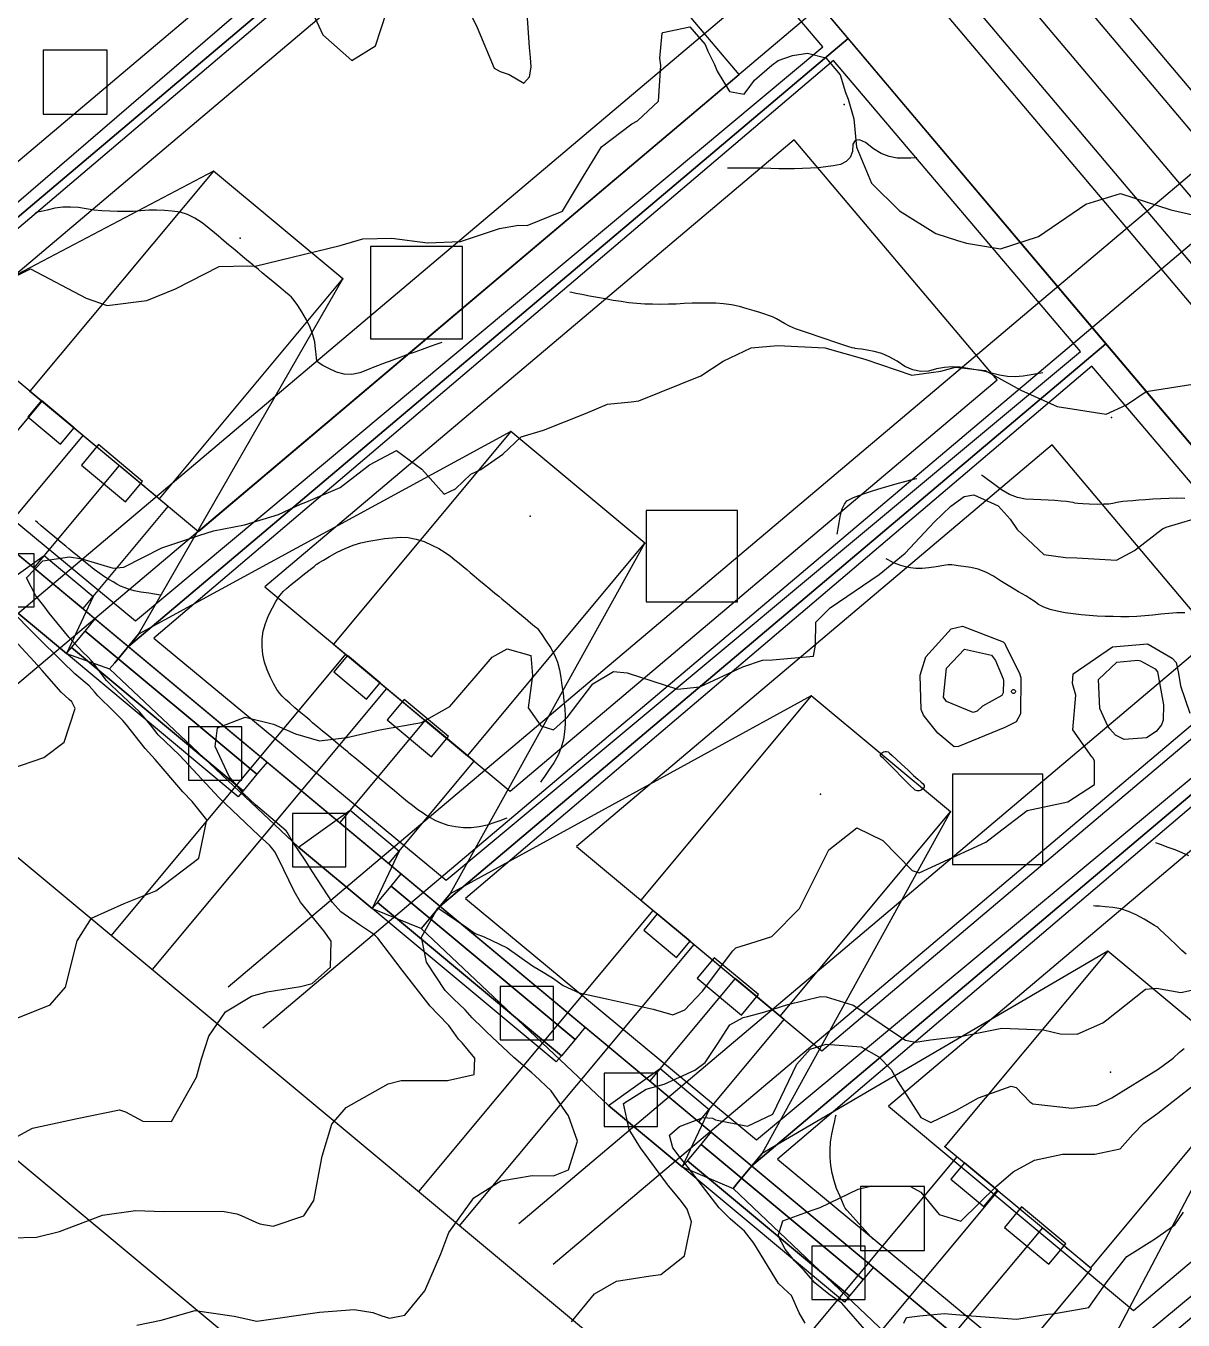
# Model space of a CAD drawing. Header units: feet. Extents: x 1318179 to 1318975, y 422521 to 423299.
# Drawn here: x 1318449.5 to 1318666.7, y 422806.3 to 423049.2 of the extents above; entities that cross this region are included whole.
import ezdxf

# ---------------------------------------------------------------- set-up
doc = ezdxf.new("R2010")
doc.units = ezdxf.units.FT
for name, color, linetype in [('A-BLDG-OTLN', 3, 'CONTINUOUS'), ('C-DRNG-AREA', 150, 'CONTINUOUS'), ('C-LOD', 30, 'CONTINUOUS'), ('C-MISC', 7, 'CONTINUOUS'), ('C-PROP', 6, 'CONTINUOUS'), ('C-PVMT', 8, 'CONTINUOUS'), ('C-SWM', 92, 'CONTINUOUS'), ('C-TOPO-MAJR', 32, 'CONTINUOUS'), ('C-TOPO-SPOT', 7, 'CONTINUOUS'), ('C-UTIL', 4, 'CONTINUOUS'), ('L-PLNT-TREE', 90, 'CONTINUOUS'), ('V-PROP-LINE', 7, 'CONTINUOUS')]:
    doc.layers.add(name, color=color, linetype=linetype)

msp = doc.modelspace()

# ---------------------------------------------------------------- linework, layer by layer
at = {"layer": 'A-BLDG-OTLN'}
for points in [[(1318450.29, 422980.7), (1318474.58, 422960.45), (1318509, 423001.75), (1318484.71, 423022), (1318450.29, 422980.7)], [(1318507.28, 422933.2), (1318532.42, 422912.25), (1318565.68, 422952.15), (1318540.53, 422973.11), (1318507.28, 422933.2)], [(1318564.96, 422885.13), (1318591.1, 422863.34), (1318623.08, 422901.71), (1318596.94, 422923.5), (1318564.96, 422885.13)], [(1318622.02, 422838.88), (1318649.38, 422816.08), (1318679.94, 422852.75), (1318652.59, 422875.55), (1318622.02, 422838.88)]]:
    msp.add_lwpolyline(points, close=True, dxfattribs=at)
at = {"layer": 'C-DRNG-AREA'}
for points in [[(1318371.77, 423013.6), (1318410.26, 422981.52), (1318555.45, 423104.17), (1318531.22, 423132.85), (1318528.35, 423132.72), (1318524, 423132.91), (1318519.68, 423133.48), (1318515.42, 423134.43), (1318511.26, 423135.74), (1318507.23, 423137.4), (1318503.36, 423139.42), (1318499.69, 423141.76), (1318496.23, 423144.42), (1318493.01, 423147.36), (1318490.18, 423150.46), (1318375.81, 423053.84), (1318371.77, 423013.6)], [(1318410.26, 422981.52), (1318468.76, 422932.76), (1318603.85, 423046.88), (1318555.45, 423104.17), (1318410.26, 422981.52)], [(1318468.76, 422932.76), (1318527.27, 422884), (1318652.25, 422989.59), (1318603.85, 423046.88), (1318468.76, 422932.76)], [(1318527.26, 422884), (1318585.77, 422835.24), (1318700.65, 422932.3), (1318652.25, 422989.59), (1318527.26, 422884)], [(1318585.77, 422835.25), (1318644.27, 422786.49), (1318749.05, 422875), (1318700.65, 422932.3), (1318585.77, 422835.25)]]:
    msp.add_lwpolyline(points, close=True, dxfattribs=at)
at = {"layer": 'C-LOD'}
for points in [[(1318406.74, 422977.29), (1318443.29, 422942.92), (1318457.12, 422931.4), (1318465.24, 422928.53), (1318466.2, 422929.69), (1318470.68, 422935.06), (1318509, 423001.75), (1318484.71, 423022), (1318412.18, 422983.82), (1318410.26, 422981.52), (1318406.74, 422977.29)], [(1318465.24, 422928.54), (1318500.71, 422895.07), (1318514.53, 422883.55), (1318523.75, 422879.78), (1318529.19, 422886.31), (1318565.68, 422952.15), (1318540.53, 422973.11), (1318470.68, 422935.07), (1318466.2, 422929.69), (1318465.24, 422928.54)], [(1318523.74, 422879.78), (1318558.89, 422846.58), (1318572.71, 422835.06), (1318582.25, 422831.02), (1318583.21, 422832.17), (1318587.69, 422837.55), (1318623.08, 422901.71), (1318596.94, 422923.5), (1318529.18, 422886.31), (1318527.26, 422884), (1318523.74, 422879.78)], [(1318582.25, 422831.02), (1318615.92, 422799.05), (1318629.74, 422787.53), (1318640.75, 422782.26), (1318646.19, 422788.79), (1318679.94, 422852.75), (1318652.59, 422875.55), (1318587.69, 422837.55), (1318583.21, 422832.17), (1318582.25, 422831.02)]]:
    msp.add_lwpolyline(points, close=True, dxfattribs=at)
at = {"layer": 'C-MISC'}
for points in [[(1318280.26, 423032.92), (1318854.33, 422554.49)], [(1318252.26, 422999.33), (1318826.33, 422520.89)]]:
    msp.add_lwpolyline(points, dxfattribs=at)
for points in [[(1318460.64, 422935.62), (1318492.88, 422908.75), (1318490.32, 422905.68), (1318458.08, 422932.55), (1318460.64, 422935.62)], [(1318518.06, 422887.77), (1318552.6, 422858.99), (1318550.04, 422855.91), (1318515.49, 422884.7), (1318518.06, 422887.77)], [(1318576.24, 422839.28), (1318606.69, 422813.9), (1318604.13, 422810.83), (1318573.68, 422836.21), (1318576.24, 422839.28)]]:
    msp.add_lwpolyline(points, close=True, dxfattribs=at)
at = {"layer": 'C-PROP'}
for points in [[(1318813.99, 422645.04), (1318846.89, 422716.21), (1318851.44, 422727.96), (1318854.48, 422740.18), (1318855.97, 422752.69), (1318855.86, 422765.29), (1318854.18, 422777.77), (1318850.93, 422789.94), (1318846.19, 422801.61), (1318840.01, 422812.59), (1318832.5, 422822.71), (1318528.36, 423182.72)], [(1318531.22, 423132.85), (1318808.98, 422804.07)], [(1318634.71, 422923.97), (1318634.6, 422924.1), (1318634.54, 422924.22), (1318634.54, 422924.35), (1318634.6, 422924.47), (1318634.71, 422924.59), (1318634.83, 422924.65), (1318634.95, 422924.65), (1318635.08, 422924.59), (1318635.21, 422924.47), (1318635.28, 422924.35), (1318635.28, 422924.22), (1318635.21, 422924.1), (1318635.08, 422923.97), (1318634.95, 422923.91), (1318634.83, 422923.91), (1318634.71, 422923.97)]]:
    msp.add_lwpolyline(points, dxfattribs=at)
for points in [[(1318375.58, 423016.83), (1318412.75, 422985.85), (1318550.45, 423104.41), (1318526.78, 423130.54), (1318523.97, 423130.32), (1318519.73, 423130.3), (1318515.57, 423130.62), (1318511.55, 423131.26), (1318507.69, 423132.23), (1318504.05, 423133.55), (1318500.63, 423135.23), (1318497.45, 423137.29), (1318494.49, 423139.73), (1318491.75, 423142.52), (1318489.31, 423145.53), (1318380.28, 423056.09), (1318375.58, 423016.83)], [(1318382.21, 423037.44), (1318423.41, 423003.1), (1318531.04, 423094.02), (1318514.47, 423112.1), (1318454.04, 423109.46), (1318383.45, 423049.82), (1318382.21, 423037.44)], [(1318414.98, 422983.17), (1318470.08, 422937.58), (1318599.1, 423045.32), (1318552.6, 423100.06), (1318414.98, 422983.17)], [(1318435.89, 422992.7), (1318481.91, 422954.34), (1318583.41, 423040.09), (1318545.33, 423085.16), (1318435.89, 422992.7)], [(1318473.52, 422934.3), (1318528.39, 422888.87), (1318647.46, 422988.15), (1318601.08, 423042.72), (1318473.52, 422934.3)], [(1318494.39, 422943.94), (1318540.42, 422905.59), (1318631.81, 422982.79), (1318593.73, 423027.86), (1318494.39, 422943.94)], [(1318532.06, 422885.42), (1318586.68, 422840.16), (1318695.82, 422931.01), (1318649.57, 422985.37), (1318532.06, 422885.42)], [(1318552.9, 422895.19), (1318598.92, 422856.83), (1318680.21, 422925.5), (1318642.13, 422970.57), (1318552.9, 422895.19)], [(1318590.6, 422836.51), (1318644.93, 422791.44), (1318744.18, 422873.88), (1318698.08, 422928), (1318590.6, 422836.51)], [(1318611.4, 422846.43), (1318657.42, 422808.07), (1318728.61, 422868.21), (1318690.53, 422913.28), (1318611.4, 422846.43)]]:
    msp.add_lwpolyline(points, close=True, dxfattribs=at)
at = {"layer": 'C-PVMT'}
for points in [[(1318842.7, 422830.78), (1318562.68, 423162.23)], [(1318542.82, 423145.46), (1318822.31, 422814.63)]]:
    msp.add_lwpolyline(points, dxfattribs=at)
for points in [[(1318449.89, 422975.83), (1318456.03, 422970.71), (1318458.59, 422973.78), (1318452.45, 422978.9), (1318449.89, 422975.83)], [(1318463.14, 422970.64), (1318459.94, 422966.8), (1318468.24, 422959.89), (1318471.44, 422963.73), (1318463.14, 422970.64)], [(1318451.04, 422947.53), (1318460.26, 422939.85), (1318476.26, 422959.05), (1318467.04, 422966.74), (1318451.04, 422947.53)], [(1318457.12, 422931.4), (1318443.29, 422942.92), (1318452.96, 422949.84), (1318462.18, 422942.15), (1318457.12, 422931.4)], [(1318462.56, 422937.93), (1318494.8, 422911.06), (1318492.88, 422908.75), (1318460.64, 422935.62), (1318462.56, 422937.93)], [(1318458.08, 422932.55), (1318490.32, 422905.68), (1318489.36, 422904.53), (1318457.12, 422931.4), (1318458.08, 422932.55)], [(1318507.3, 422927.98), (1318513.45, 422922.86), (1318516.01, 422925.93), (1318509.86, 422931.05), (1318507.3, 422927.98)], [(1318520.55, 422922.79), (1318517.35, 422918.95), (1318525.65, 422912.04), (1318528.85, 422915.88), (1318520.55, 422922.79)], [(1318508.45, 422899.68), (1318517.67, 422892), (1318533.68, 422911.2), (1318524.46, 422918.89), (1318508.45, 422899.68)], [(1318514.53, 422883.55), (1318500.71, 422895.07), (1318510.37, 422901.99), (1318519.59, 422894.3), (1318514.53, 422883.55)], [(1318519.98, 422890.08), (1318554.52, 422861.29), (1318552.6, 422858.99), (1318518.06, 422887.77), (1318519.98, 422890.08)], [(1318515.49, 422884.7), (1318550.04, 422855.91), (1318549.08, 422854.76), (1318514.53, 422883.55), (1318515.49, 422884.7)], [(1318565.48, 422879.49), (1318571.63, 422874.37), (1318574.19, 422877.44), (1318568.04, 422882.56), (1318565.48, 422879.49)], [(1318578.73, 422874.3), (1318575.53, 422870.46), (1318583.83, 422863.55), (1318587.03, 422867.39), (1318578.73, 422874.3)], [(1318566.63, 422851.19), (1318575.85, 422843.51), (1318591.86, 422862.71), (1318582.64, 422870.4), (1318566.63, 422851.19)], [(1318572.71, 422835.06), (1318558.89, 422846.58), (1318568.55, 422853.5), (1318577.77, 422845.81), (1318572.71, 422835.06)], [(1318578.16, 422841.59), (1318608.61, 422816.21), (1318606.69, 422813.9), (1318576.24, 422839.28), (1318578.16, 422841.59)], [(1318573.68, 422836.21), (1318604.13, 422810.83), (1318603.17, 422809.68), (1318572.72, 422835.06), (1318573.68, 422836.21)], [(1318623.15, 422832.73), (1318629.3, 422827.61), (1318631.86, 422830.68), (1318625.71, 422835.8), (1318623.15, 422832.73)], [(1318636.4, 422827.54), (1318633.2, 422823.7), (1318641.5, 422816.79), (1318644.7, 422820.63), (1318636.4, 422827.54)], [(1318623.66, 422803.66), (1318632.88, 422795.98), (1318649.53, 422815.95), (1318640.31, 422823.64), (1318623.66, 422803.66)]]:
    msp.add_lwpolyline(points, close=True, dxfattribs=at)
at = {"layer": 'C-SWM'}
for points in [[(1318514.18, 422990.49), (1318531.5, 422990.49), (1318531.5, 423007.81), (1318514.18, 423007.81), (1318514.18, 422990.49)], [(1318565.92, 422941.16), (1318583.07, 422941.16), (1318583.07, 422958.3), (1318565.92, 422958.3), (1318565.92, 422941.16)], [(1318623.43, 422891.81), (1318640.4, 422891.81), (1318640.4, 422908.78), (1318623.43, 422908.78), (1318623.43, 422891.81)]]:
    msp.add_lwpolyline(points, close=True, dxfattribs=at)
at = {"layer": 'C-TOPO-MAJR'}
for points in [[(1318531.51, 423054.56), (1318534.24, 423048.96), (1318537.4, 423041.33), (1318538.54, 423040.69), (1318540.25, 423040.09), (1318542.99, 423038.49), (1318544.05, 423039.7), (1318544.36, 423041.48), (1318544.22, 423043.33), (1318544.03, 423045.21), (1318543.58, 423051.65)], [(1318502.66, 423053.26), (1318505.26, 423047.54), (1318510.7, 423042.77), (1318515.17, 423045.5), (1318517.26, 423052.03)], [(1318443.4, 423000.22), (1318450.37, 423003.64), (1318460.87, 422998.12), (1318464.77, 422996.77), (1318472.22, 422997.71), (1318477.58, 422999.91), (1318485.83, 423004.09), (1318491.1, 423004.18), (1318492.59, 423004.17), (1318508.54, 423008.01), (1318512.76, 423009.25), (1318518.23, 423009.4), (1318524.9, 423008.5), (1318531.08, 423008.76), (1318538.42, 423011.24), (1318541.99, 423011.84), (1318543.64, 423011.78), (1318550.22, 423014.49), (1318554.17, 423021.05), (1318557.57, 423026.52), (1318563.23, 423030.87), (1318564.29, 423031.4), (1318568.28, 423035.13), (1318568.72, 423041.8), (1318568.54, 423043.21), (1318568.93, 423047.85), (1318569.05, 423048.03), (1318574.15, 423049.06), (1318577, 423045.76), (1318577.55, 423044.5), (1318578.74, 423041.99), (1318579.25, 423040.73), (1318581.59, 423036.93), (1318584.37, 423036.45), (1318585.57, 423038.1), (1318586.3, 423039.07), (1318589.51, 423041.89), (1318590.72, 423042.76), (1318593.39, 423043.7), (1318596.2, 423044.1), (1318599.67, 423043.27), (1318602.33, 423040.07), (1318603.38, 423036.71), (1318603.83, 423035.51), (1318604.94, 423031.78), (1318605.42, 423026.49), (1318608.21, 423019.69), (1318613.49, 423014.54), (1318620.3, 423010.29), (1318624.39, 423008.93), (1318626.08, 423008.45), (1318632.44, 423007.4), (1318639.58, 423009.72), (1318648.45, 423015.76), (1318654.97, 423017.77), (1318664.4, 423014.74), (1318669.13, 423013.65)], [(1318616.73, 423024.45), (1318616.36, 423024.45), (1318615.62, 423024.44), (1318614.51, 423024.44), (1318613.03, 423024.44), (1318611.55, 423024.72), (1318610.07, 423025.3), (1318608.6, 423026.17), (1318607.12, 423027.34), (1318605.98, 423027.86), (1318605.2, 423027.76), (1318604.76, 423027.03), (1318604.66, 423025.66), (1318604.25, 423024.57), (1318603.51, 423023.77), (1318602.44, 423023.24), (1318601.06, 423022.99), (1318599.65, 423022.79), (1318598.21, 423022.63), (1318596.76, 423022.52), (1318595.28, 423022.45), (1318593.8, 423022.41), (1318592.32, 423022.4), (1318590.84, 423022.42), (1318589.36, 423022.47), (1318587.88, 423022.51), (1318586.4, 423022.53), (1318584.92, 423022.54), (1318583.44, 423022.54), (1318582.33, 423022.55), (1318581.59, 423022.55), (1318581.22, 423022.55)], [(1318527.59, 422989.8), (1318527.22, 422989.67), (1318526.49, 422989.41), (1318525.39, 422989.03), (1318523.92, 422988.51), (1318522.52, 422988.02), (1318521.18, 422987.54), (1318519.91, 422987.07), (1318518.7, 422986.63), (1318517.72, 422986.27), (1318516.99, 422986), (1318516.5, 422985.82), (1318516.24, 422985.73), (1318515.68, 422985.51), (1318514.82, 422985.17), (1318513.65, 422984.7), (1318512.19, 422984.1), (1318510.73, 422983.83), (1318509.27, 422983.87), (1318507.82, 422984.24), (1318506.38, 422984.93), (1318505.29, 422985.49), (1318504.56, 422985.92), (1318504.18, 422986.24), (1318504.16, 422986.42), (1318504.1, 422986.89), (1318504.01, 422987.62), (1318503.89, 422988.64), (1318503.74, 422989.93), (1318503.41, 422991.27), (1318502.89, 422992.65), (1318502.2, 422994.08), (1318501.33, 422995.56), (1318500.57, 422996.76), (1318499.91, 422997.69), (1318499.36, 422998.33), (1318498.92, 422998.7), (1318498.25, 422999.26), (1318497.37, 423000), (1318496.26, 423000.92), (1318494.93, 423002.03), (1318493.9, 423002.89), (1318493.16, 423003.5), (1318492.73, 423003.86), (1318492.59, 423003.97), (1318492.12, 423004.37), (1318491.32, 423005.03), (1318490.19, 423005.98), (1318488.72, 423007.2), (1318487.58, 423008.15), (1318486.76, 423008.84), (1318486.27, 423009.25), (1318486.1, 423009.39), (1318485.65, 423009.76), (1318484.91, 423010.38), (1318483.9, 423011.22), (1318482.6, 423012.3), (1318481.26, 423013.17), (1318479.88, 423013.82), (1318478.46, 423014.26), (1318476.99, 423014.49), (1318475.52, 423014.62), (1318474.06, 423014.67), (1318472.59, 423014.63), (1318471.12, 423014.51), (1318469.66, 423014.42), (1318468.19, 423014.38), (1318466.72, 423014.39), (1318465.26, 423014.44), (1318463.79, 423014.53), (1318462.32, 423014.68), (1318460.86, 423014.88), (1318459.39, 423015.13), (1318457.92, 423015.24), (1318456.46, 423015.19), (1318454.99, 423015), (1318453.52, 423014.67), (1318452.42, 423014.42), (1318451.69, 423014.25), (1318451.32, 423014.17)], [(1318640.41, 422984.14), (1318640.04, 422984.07), (1318639.3, 422983.94), (1318638.19, 422983.75), (1318636.71, 422983.49), (1318635.23, 422983.39), (1318633.75, 422983.45), (1318632.27, 422983.67), (1318630.79, 422984.06), (1318629.31, 422984.4), (1318627.83, 422984.7), (1318626.35, 422984.96), (1318624.87, 422985.18), (1318623.39, 422985.24), (1318621.91, 422985.14), (1318620.43, 422984.87), (1318618.95, 422984.45), (1318617.47, 422984.38), (1318615.99, 422984.67), (1318614.51, 422985.31), (1318613.03, 422986.31), (1318611.58, 422987.12), (1318610.16, 422987.73), (1318608.77, 422988.15), (1318607.41, 422988.37), (1318606.36, 422988.54), (1318605.62, 422988.65), (1318605.19, 422988.71), (1318605.07, 422988.72), (1318604.61, 422988.84), (1318603.82, 422989.08), (1318602.68, 422989.45), (1318601.2, 422989.93), (1318599.72, 422990.42), (1318598.24, 422990.91), (1318596.76, 422991.41), (1318595.28, 422991.91), (1318593.98, 422992.4), (1318592.86, 422992.88), (1318591.92, 422993.35), (1318591.15, 422993.82), (1318590.4, 422994.24), (1318589.66, 422994.6), (1318588.93, 422994.9), (1318588.22, 422995.15), (1318587.31, 422995.44), (1318586.21, 422995.77), (1318584.92, 422996.15), (1318583.44, 422996.56), (1318581.96, 422996.88), (1318580.48, 422997.09), (1318579, 422997.21), (1318577.52, 422997.22), (1318576.04, 422997.21), (1318574.56, 422997.18), (1318573.08, 422997.12), (1318571.6, 422997.03), (1318570.12, 422996.98), (1318568.64, 422996.96), (1318567.16, 422996.98), (1318565.68, 422997.03), (1318564.2, 422997.13), (1318562.72, 422997.28), (1318561.24, 422997.48), (1318559.76, 422997.72), (1318558.28, 422997.98), (1318556.8, 422998.25), (1318555.33, 422998.53), (1318553.85, 422998.81), (1318552.74, 422999.03), (1318552, 422999.17), (1318551.63, 422999.24)], [(1318442.08, 422837.64), (1318450.74, 422842.31), (1318459.13, 422844.15), (1318467.11, 422845.74), (1318468.25, 422845.4), (1318471.5, 422843.62), (1318476.86, 422843.55), (1318481.52, 422851.9), (1318482.46, 422855.36), (1318483.89, 422859.57), (1318486.99, 422864.15), (1318491.89, 422867.13), (1318494.83, 422867.93), (1318501.06, 422868.89), (1318503.28, 422869.48), (1318506.71, 422872.55), (1318506.82, 422877.46), (1318505.45, 422879.4), (1318501.07, 422884.77), (1318499.9, 422886.79), (1318496.96, 422892.91), (1318496.22, 422894.17), (1318495.85, 422894.72), (1318495.26, 422895.42), (1318493.23, 422897.26), (1318485.74, 422904.41), (1318480.12, 422910.44), (1318478.34, 422912.35), (1318474.37, 422916.19), (1318474.14, 422916.44), (1318472.94, 422918.02), (1318470.84, 422920.51), (1318465.62, 422925.44), (1318464.84, 422926.19), (1318464.68, 422926.39), (1318461.97, 422929.94), (1318461.09, 422930.86), (1318460.28, 422931.62), (1318457.63, 422934.43), (1318453.92, 422939.03), (1318452.92, 422940.35), (1318451.41, 422942.25), (1318449.65, 422945.62), (1318452.68, 422948.85), (1318457.69, 422949.56), (1318460.01, 422949.22), (1318465.9, 422947.46), (1318467.9, 422947.64), (1318475.04, 422951.25), (1318481.97, 422953.57), (1318484.71, 422954.44), (1318490.54, 422955.59), (1318496.94, 422957.52), (1318501.09, 422959.44), (1318502.05, 422959.82), (1318508.49, 422962.58), (1318514.04, 422966.84), (1318519.07, 422969.56), (1318523.84, 422966.02), (1318528.06, 422961.34), (1318530.16, 422962.37), (1318533.03, 422965.1), (1318534.9, 422965.97), (1318539.06, 422968.86), (1318542.46, 422972.12), (1318546.65, 422973.37), (1318554.53, 422976.47), (1318558.69, 422978.26), (1318563.14, 422978.65), (1318564.57, 422978.84), (1318576.18, 422983.53), (1318580.38, 422986.28), (1318585.65, 422988.82), (1318590.66, 422989.25), (1318599.45, 422988.83), (1318606.99, 422986.67), (1318615.79, 422983.65), (1318621.23, 422984.46), (1318624.02, 422985.21), (1318629.56, 422984.57), (1318636.28, 422980.85), (1318643.1, 422977.77), (1318652.31, 422976.37), (1318656.08, 422978.08), (1318659.76, 422980.61), (1318668.53, 422981.99)], [(1318667.02, 422960.53), (1318665.53, 422960.56), (1318664.03, 422960.55), (1318662.54, 422960.49), (1318661.04, 422960.39), (1318659.67, 422960.3), (1318658.41, 422960.21), (1318657.28, 422960.12), (1318656.27, 422960.03), (1318655.39, 422959.94), (1318654.64, 422959.83), (1318654.03, 422959.71), (1318653.55, 422959.57), (1318652.81, 422959.48), (1318651.82, 422959.44), (1318650.58, 422959.43), (1318649.08, 422959.48), (1318647.89, 422959.53), (1318646.99, 422959.6), (1318646.4, 422959.68), (1318646.1, 422959.77), (1318645.58, 422959.86), (1318644.84, 422959.95), (1318643.86, 422960.04), (1318642.66, 422960.13), (1318641.39, 422960.21), (1318640.04, 422960.28), (1318638.62, 422960.34), (1318637.13, 422960.4), (1318635.63, 422960.72), (1318634.14, 422961.3), (1318632.64, 422962.15), (1318631.15, 422963.26), (1318630.03, 422964.09), (1318629.28, 422964.64), (1318628.9, 422964.92)], [(1318601.82, 422953.81), (1318601.88, 422954.17), (1318602, 422954.9), (1318602.19, 422955.99), (1318602.44, 422957.44), (1318602.75, 422958.61), (1318603.14, 422959.48), (1318603.59, 422960.07), (1318604.11, 422960.36), (1318604.87, 422960.7), (1318605.88, 422961.1), (1318607.12, 422961.54), (1318608.6, 422962.03), (1318610.07, 422962.49), (1318611.55, 422962.93), (1318613.03, 422963.34), (1318614.51, 422963.73), (1318615.62, 422964.01), (1318616.36, 422964.21), (1318616.73, 422964.3)], [(1318446.7, 422821.72), (1318451.52, 422821.88), (1318455.84, 422822.9), (1318463.89, 422825.97), (1318470.09, 422826.85), (1318475.37, 422826.68), (1318486.41, 422826.73), (1318489.14, 422826.25), (1318489.96, 422825.95), (1318492.67, 422824.69), (1318493.41, 422824.34), (1318495.91, 422823.93), (1318501.7, 422825.87), (1318503.6, 422828.75), (1318505.11, 422837.06), (1318506.98, 422843.06), (1318509.61, 422846.19), (1318517.55, 422850.67), (1318519.95, 422851.3), (1318527.54, 422851.29), (1318528.65, 422851.25), (1318533.66, 422852.41), (1318533.77, 422855.44), (1318531.43, 422858.33), (1318531.26, 422858.5), (1318530.75, 422859.04), (1318529.86, 422860.26), (1318528.9, 422861.57), (1318526.88, 422863.69), (1318525.42, 422865.25), (1318520.14, 422872.01), (1318515.58, 422877.98), (1318515.12, 422878.44), (1318514.6, 422878.85), (1318512.12, 422880.52), (1318508.66, 422882.95), (1318507.07, 422884.67), (1318503.34, 422890.47), (1318502.08, 422892.44), (1318499.57, 422896.16), (1318498.57, 422897.88), (1318498.38, 422898.12), (1318492.61, 422903.05), (1318490.4, 422905.15), (1318487.71, 422908.36), (1318485.08, 422913.96), (1318485.48, 422917.49), (1318490.66, 422919.48), (1318496.01, 422918.17), (1318500.16, 422916.32), (1318504.66, 422915.02), (1318509.74, 422915.66), (1318515.98, 422917.09), (1318523.76, 422918.48), (1318529.1, 422921.46), (1318537.02, 422930.73), (1318539.88, 422932.28), (1318544.29, 422931.04), (1318544.63, 422927.28), (1318543.8, 422921.25), (1318546.2, 422917.87), (1318548.55, 422917.11), (1318551.09, 422919.44), (1318555.93, 422925.72), (1318559.82, 422928.03), (1318562.41, 422927.8), (1318571.85, 422924.71), (1318576.04, 422925.18), (1318584.09, 422928.95), (1318587.75, 422930.16), (1318589.68, 422930.24), (1318597.38, 422930.9), (1318597.72, 422932.97), (1318597.8, 422937.3), (1318600.47, 422940.02), (1318609.65, 422946.24), (1318614.53, 422950.27), (1318620.02, 422956.06), (1318623.11, 422959.1), (1318625.66, 422960.92), (1318627.45, 422961.21), (1318632.02, 422959.15), (1318634.26, 422956.63), (1318635.56, 422954.7), (1318640.58, 422950), (1318644.63, 422949.47), (1318646.77, 422949.38), (1318654.2, 422948.98), (1318657.57, 422950.78), (1318662.84, 422954.82), (1318663.57, 422955.17), (1318671.14, 422957.39)], [(1318474.79, 422942.39), (1318474.42, 422942.45), (1318473.69, 422942.56), (1318472.59, 422942.73), (1318471.12, 422942.96), (1318469.86, 422943.22), (1318468.8, 422943.49), (1318467.95, 422943.79), (1318467.31, 422944.1), (1318466.62, 422944.47), (1318465.89, 422944.88), (1318465.11, 422945.33), (1318464.29, 422945.83), (1318463.38, 422946.45), (1318462.37, 422947.19), (1318461.28, 422948.05), (1318460.09, 422949.02), (1318459.13, 422949.82), (1318458.4, 422950.42), (1318457.89, 422950.84), (1318457.61, 422951.08), (1318457.03, 422951.56), (1318456.16, 422952.29), (1318454.99, 422953.26), (1318453.52, 422954.48), (1318452.42, 422955.4), (1318451.69, 422956.01), (1318451.32, 422956.32)], [(1318539.79, 422900.49), (1318539.42, 422900.37), (1318538.68, 422900.11), (1318537.57, 422899.73), (1318536.09, 422899.23), (1318534.61, 422898.89), (1318533.13, 422898.72), (1318531.65, 422898.73), (1318530.17, 422898.9), (1318528.81, 422899.17), (1318527.58, 422899.55), (1318526.47, 422900.02), (1318525.48, 422900.59), (1318524.62, 422901.11), (1318523.88, 422901.57), (1318523.26, 422901.98), (1318522.77, 422902.33), (1318522.07, 422902.87), (1318521.16, 422903.6), (1318520.05, 422904.52), (1318518.73, 422905.62), (1318517.7, 422906.48), (1318516.96, 422907.1), (1318516.51, 422907.47), (1318516.35, 422907.61), (1318515.86, 422908.02), (1318515.04, 422908.7), (1318513.89, 422909.66), (1318512.41, 422910.89), (1318511.28, 422911.83), (1318510.48, 422912.49), (1318510.03, 422912.86), (1318509.93, 422912.95), (1318509.5, 422913.31), (1318508.76, 422913.92), (1318507.71, 422914.8), (1318506.33, 422915.95), (1318505.21, 422916.88), (1318504.34, 422917.61), (1318503.72, 422918.13), (1318503.34, 422918.44), (1318502.79, 422918.91), (1318502.05, 422919.53), (1318501.12, 422920.31), (1318500.02, 422921.25), (1318499.07, 422922.09), (1318498.27, 422922.82), (1318497.64, 422923.44), (1318497.16, 422923.95), (1318496.63, 422924.7), (1318496.06, 422925.68), (1318495.45, 422926.9), (1318494.8, 422928.36), (1318494.31, 422929.81), (1318493.99, 422931.27), (1318493.85, 422932.72), (1318493.87, 422934.17), (1318494.07, 422935.63), (1318494.47, 422937.08), (1318495.04, 422938.54), (1318495.81, 422939.99), (1318496.46, 422941.17), (1318497.02, 422942.08), (1318497.48, 422942.72), (1318497.83, 422943.09), (1318498.44, 422943.64), (1318499.3, 422944.37), (1318500.43, 422945.27), (1318501.81, 422946.36), (1318502.87, 422947.2), (1318503.61, 422947.79), (1318504.03, 422948.13), (1318504.12, 422948.22), (1318504.57, 422948.5), (1318505.36, 422948.96), (1318506.49, 422949.62), (1318507.97, 422950.46), (1318509.45, 422951.17), (1318510.93, 422951.74), (1318512.41, 422952.19), (1318513.89, 422952.51), (1318515.37, 422952.78), (1318516.85, 422953), (1318518.33, 422953.16), (1318519.81, 422953.28), (1318521.29, 422953.19), (1318522.77, 422952.92), (1318524.25, 422952.45), (1318525.73, 422951.78), (1318527.05, 422951.11), (1318528.21, 422950.42), (1318529.21, 422949.73), (1318530.04, 422949.04), (1318530.83, 422948.38), (1318531.57, 422947.76), (1318532.26, 422947.19), (1318532.91, 422946.65), (1318533.66, 422946.02), (1318534.54, 422945.29), (1318535.52, 422944.47), (1318536.63, 422943.55), (1318537.55, 422942.78), (1318538.29, 422942.17), (1318538.85, 422941.7), (1318539.22, 422941.39), (1318539.85, 422940.87), (1318540.72, 422940.14), (1318541.84, 422939.21), (1318543.21, 422938.07), (1318544.26, 422937.19), (1318545, 422936.57), (1318545.43, 422936.22), (1318545.54, 422936.12), (1318545.85, 422935.71), (1318546.36, 422934.99), (1318547.06, 422933.94), (1318547.97, 422932.58), (1318548.71, 422931.2), (1318549.28, 422929.79), (1318549.68, 422928.36), (1318549.92, 422926.9), (1318550.14, 422925.45), (1318550.34, 422923.99), (1318550.52, 422922.54), (1318550.69, 422921.09), (1318550.76, 422919.63), (1318550.74, 422918.18), (1318550.62, 422916.72), (1318550.41, 422915.27), (1318550.01, 422913.81), (1318549.41, 422912.36), (1318548.61, 422910.91), (1318547.62, 422909.45), (1318546.88, 422908.36), (1318546.38, 422907.63), (1318546.14, 422907.27)], [(1318667.02, 422939.05), (1318665.53, 422939.04), (1318664.03, 422938.96), (1318662.54, 422938.83), (1318661.04, 422938.63), (1318659.55, 422938.48), (1318658.05, 422938.39), (1318656.56, 422938.34), (1318655.06, 422938.34), (1318653.57, 422938.36), (1318652.07, 422938.4), (1318650.58, 422938.46), (1318649.08, 422938.55), (1318647.59, 422938.68), (1318646.09, 422938.86), (1318644.6, 422939.09), (1318643.1, 422939.36), (1318641.77, 422939.71), (1318640.6, 422940.14), (1318639.59, 422940.65), (1318638.74, 422941.23), (1318637.94, 422941.75), (1318637.19, 422942.23), (1318636.5, 422942.64), (1318635.85, 422943.01), (1318634.99, 422943.52), (1318633.92, 422944.17), (1318632.64, 422944.97), (1318631.15, 422945.92), (1318629.69, 422946.67), (1318628.27, 422947.24), (1318626.88, 422947.6), (1318625.53, 422947.78), (1318624.48, 422947.91), (1318623.73, 422948), (1318623.29, 422948.06), (1318623.14, 422948.08), (1318623.01, 422948.09), (1318622.87, 422948.09), (1318622.75, 422948.08), (1318622.64, 422948.06), (1318622.2, 422947.99), (1318621.46, 422947.88), (1318620.39, 422947.71), (1318619.01, 422947.49), (1318617.75, 422947.38), (1318616.59, 422947.38), (1318615.55, 422947.49), (1318614.61, 422947.71), (1318613.77, 422947.95), (1318613.03, 422948.2), (1318612.37, 422948.48), (1318611.81, 422948.77), (1318611.39, 422948.99), (1318611.11, 422949.14), (1318610.97, 422949.22)], [(1318447.38, 422862.76), (1318454.11, 422865.45), (1318456.94, 422868.82), (1318459.15, 422877.52), (1318461.82, 422881.75), (1318467.95, 422884.49), (1318473.94, 422886.85), (1318481.97, 422892.98), (1318483.46, 422900.22), (1318480.76, 422903.62), (1318479.01, 422905.48), (1318473.8, 422911.54), (1318472.54, 422912.88), (1318471.91, 422913.59), (1318468.43, 422918.05), (1318467.7, 422918.88), (1318465.95, 422920.59), (1318463.02, 422923.48), (1318462.41, 422924.25), (1318461.39, 422925.37), (1318458.69, 422927.62), (1318456.32, 422929.9), (1318451.61, 422934.6), (1318450.03, 422936.17), (1318447.92, 422938.38)], [(1318636.29, 422926.88), (1318636.2, 422920.12), (1318635.39, 422918.61), (1318633.25, 422917.52), (1318624.57, 422913.96), (1318623.73, 422913.94), (1318620.68, 422916.47), (1318618.44, 422919.28), (1318617.99, 422919.87), (1318617.57, 422920.92), (1318617.4, 422927.39), (1318618.41, 422930.82), (1318623.19, 422936.08), (1318625.32, 422936.57), (1318632.97, 422933.61), (1318633.25, 422933.28), (1318633.45, 422932.82), (1318636.03, 422927.75), (1318636.29, 422926.88)], [(1318446.67, 422909.75), (1318452.88, 422911.9), (1318456.69, 422914.77), (1318458.8, 422921.11), (1318458.15, 422922.34), (1318457.63, 422922.82), (1318456.13, 422924.17), (1318452.57, 422928.27), (1318451.08, 422929.96), (1318446.46, 422934.91)], [(1318470.34, 422805.32), (1318474.94, 422806.3), (1318481.28, 422808.12), (1318488.59, 422807.01), (1318492.88, 422806.08), (1318504.63, 422807.78), (1318511.12, 422808.3), (1318514.62, 422807.74), (1318516.34, 422807.11), (1318517.76, 422806.69), (1318520.67, 422807.22), (1318524.39, 422811.82), (1318527.38, 422818.72), (1318528.89, 422822.72), (1318533.62, 422829.25), (1318538.67, 422832.41), (1318544.52, 422833.44), (1318548.58, 422833.36), (1318551.39, 422834.5), (1318553.07, 422839.87), (1318551.38, 422844.65), (1318548.1, 422849.31), (1318545.08, 422852.23), (1318544.5, 422852.69), (1318541.12, 422855.58), (1318535.96, 422860.44), (1318535.28, 422861.09), (1318533.31, 422863.06), (1318531.95, 422864.53), (1318529.78, 422866.62), (1318528.25, 422868.18), (1318524.72, 422873.47), (1318523.79, 422878.2), (1318526.86, 422883.69), (1318532.11, 422880.11), (1318533.87, 422878.84), (1318535.55, 422878.24), (1318539.83, 422876.15), (1318544.59, 422872.81), (1318546, 422871.96), (1318548.34, 422870.54), (1318550.39, 422869.08), (1318553.39, 422867.71), (1318558.84, 422866.56), (1318567.29, 422864.69), (1318570.93, 422863.58), (1318573.18, 422864.51), (1318575.25, 422866.7), (1318576.51, 422868.07), (1318582.23, 422875.64), (1318582.77, 422876.17), (1318586.57, 422877.37), (1318589.51, 422878.28), (1318594.7, 422883.58), (1318600.24, 422894.55), (1318605.47, 422898.68), (1318610.38, 422896.33), (1318615.85, 422890.71), (1318617.17, 422890.25), (1318629.68, 422895.99), (1318631.9, 422897.71), (1318637.45, 422901.98), (1318645.06, 422903.59), (1318650.12, 422906.84), (1318650.12, 422911.22), (1318649.82, 422911.8), (1318649.58, 422912.02), (1318646.02, 422917.08), (1318646.57, 422923.62), (1318645.97, 422925.78), (1318646.11, 422927.62), (1318653.46, 422932.71), (1318660.02, 422933.23), (1318660.19, 422933.17), (1318664.68, 422930.56), (1318665.39, 422929.73), (1318665.83, 422927.7), (1318666.25, 422925.38), (1318667.99, 422920.25)], [(1318632.93, 422926.67), (1318633.01, 422926.37), (1318632.98, 422924.06), (1318632.69, 422923.57), (1318629.08, 422921.57), (1318628.07, 422920.63), (1318627.29, 422920.34), (1318622.31, 422922.4), (1318621.74, 422923.24), (1318622.31, 422928.7), (1318625.72, 422932.25), (1318630.73, 422931.14), (1318631.54, 422930.11), (1318632.11, 422928.61), (1318632.93, 422926.67)], [(1318663.02, 422921.78), (1318663.01, 422918.94), (1318662.64, 422918.04), (1318661.69, 422916.81), (1318659.88, 422915.58), (1318655.63, 422915.31), (1318654.03, 422916.13), (1318652.96, 422917.26), (1318652.58, 422917.81), (1318651.12, 422921.09), (1318650.87, 422926.54), (1318654.28, 422929.83), (1318658.24, 422930.18), (1318658.75, 422930.03), (1318661.51, 422928.54), (1318661.9, 422928.01), (1318663.02, 422921.78)], [(1318610.46, 422911.74), (1318610.11, 422912.01), (1318609.94, 422912.27), (1318609.94, 422912.51), (1318610.11, 422912.74), (1318610.46, 422912.96), (1318610.78, 422913.06), (1318611.08, 422913.06), (1318611.36, 422912.96), (1318611.61, 422912.74), (1318612.12, 422912.29), (1318612.86, 422911.6), (1318613.86, 422910.67), (1318615.09, 422909.5), (1318616.12, 422908.55), (1318616.93, 422907.81), (1318617.53, 422907.28), (1318617.93, 422906.96), (1318618.12, 422906.65), (1318618.12, 422906.35), (1318617.93, 422906.06), (1318617.53, 422905.78), (1318617.16, 422905.64), (1318616.79, 422905.64), (1318616.44, 422905.78), (1318616.1, 422906.06), (1318615.56, 422906.57), (1318614.81, 422907.32), (1318613.86, 422908.3), (1318612.7, 422909.51), (1318611.75, 422910.49), (1318611, 422911.23), (1318610.46, 422911.74)], [(1318667.81, 422893.47), (1318666.57, 422894.02), (1318665.22, 422894.57), (1318663.76, 422895.1), (1318662.67, 422895.5), (1318661.94, 422895.77), (1318661.58, 422895.9)], [(1318667.28, 422874.96), (1318666.5, 422875.69), (1318665.46, 422876.68), (1318664.16, 422877.93), (1318663.14, 422878.9), (1318662.42, 422879.58), (1318661.97, 422879.98), (1318661.81, 422880.1), (1318661.33, 422880.4), (1318660.52, 422880.87), (1318659.39, 422881.53), (1318657.93, 422882.36), (1318656.47, 422883.01), (1318655.02, 422883.48), (1318653.56, 422883.77), (1318652.1, 422883.89), (1318651.01, 422883.97), (1318650.28, 422884.03), (1318649.91, 422884.06)], [(1318551.91, 422805.99), (1318556.26, 422811.21), (1318560.4, 422813.6), (1318566.77, 422814.6), (1318568.72, 422814.88), (1318573.16, 422818.37), (1318574.44, 422824.75), (1318573.66, 422827.09), (1318572.37, 422828.79), (1318570.15, 422831.51), (1318569.94, 422831.78), (1318564.9, 422838.65), (1318562.78, 422842.1), (1318561.7, 422846.93), (1318565.97, 422849.63), (1318569.3, 422850.61), (1318575.05, 422853.21), (1318577.05, 422854.63), (1318579.28, 422858.01), (1318581.62, 422861.74), (1318584.13, 422863.12), (1318584.94, 422863.31), (1318588, 422864.12), (1318592.56, 422865.54), (1318598.65, 422867.06), (1318599.73, 422867), (1318604.64, 422865.48), (1318604.81, 422865.39), (1318609.06, 422862.63), (1318612.63, 422860.13), (1318614.6, 422858.85), (1318616.5, 422858.48), (1318619.34, 422858.89), (1318625.22, 422859.58), (1318631.78, 422860.93), (1318632.7, 422861.07), (1318640.53, 422860.79), (1318643.68, 422860.01), (1318646.82, 422859.97), (1318651.68, 422862.13), (1318652.42, 422862.65), (1318659.68, 422868.45), (1318661.73, 422868.63), (1318666.28, 422867.77), (1318670.58, 422868.72)], [(1318595.79, 422805.73), (1318594.65, 422807.64), (1318593.21, 422810.89), (1318592.65, 422811.41), (1318590.78, 422813.18), (1318586.16, 422820.73), (1318584.41, 422822.98), (1318582.67, 422824.5), (1318581.7, 422825.28), (1318579.65, 422827.35), (1318573.22, 422835.73), (1318572.54, 422836.54), (1318570.98, 422838.63), (1318570.35, 422841.04), (1318572.2, 422842.66), (1318576.65, 422844.36), (1318578.38, 422844.23), (1318578.97, 422843.89), (1318584.97, 422842.69), (1318589.72, 422844.93), (1318594.22, 422854.32), (1318596.72, 422857.13), (1318599.75, 422858.09), (1318606.31, 422857.57), (1318609.61, 422855.74), (1318611.9, 422853.32), (1318613.18, 422851.08), (1318617.49, 422844.32), (1318619.4, 422843.41), (1318624.19, 422845.7), (1318628.3, 422847.99), (1318634.46, 422850.22), (1318635.42, 422849.93), (1318637.95, 422847.24), (1318638.53, 422846.92), (1318645.85, 422846.06), (1318650.54, 422846.67), (1318653.32, 422848.03), (1318662.07, 422853.42), (1318664.85, 422855.46), (1318666.04, 422856.6), (1318666.92, 422857.29)], [(1318607.38, 422804.12), (1318602.66, 422809.46), (1318602.11, 422809.87), (1318600.23, 422811.15), (1318597.63, 422813.29), (1318597.23, 422813.72), (1318595.61, 422815.6), (1318593.77, 422817.42), (1318592.05, 422819.59), (1318590.69, 422822.1), (1318591.61, 422824.93), (1318597.08, 422826.93), (1318598.6, 422827.45), (1318605.75, 422830.88), (1318608.27, 422831.52), (1318615.54, 422831.36), (1318617.49, 422830.29), (1318620.93, 422826.14), (1318625.03, 422824.87), (1318631.7, 422831.45), (1318634.83, 422834.15), (1318638.84, 422836.33), (1318644.06, 422837.44), (1318650.17, 422837.43), (1318654.9, 422838.42), (1318657.29, 422841.15), (1318659.27, 422843.23), (1318661.97, 422845.16), (1318670.63, 422851.89)], [(1318608.52, 422821.48), (1318608.19, 422821.85), (1318607.54, 422822.57), (1318606.56, 422823.67), (1318605.24, 422825.13), (1318604.26, 422826.22), (1318603.6, 422826.95), (1318603.27, 422827.32), (1318603.27, 422827.33), (1318603.11, 422827.7), (1318602.79, 422828.43), (1318602.33, 422829.52), (1318601.7, 422830.97), (1318601.21, 422832.42), (1318600.83, 422833.88), (1318600.58, 422835.33), (1318600.46, 422836.79), (1318600.45, 422838.25), (1318600.55, 422839.71), (1318600.77, 422841.17), (1318601.1, 422842.62), (1318601.35, 422843.72), (1318601.51, 422844.45), (1318601.59, 422844.81)], [(1318614.33, 422805.71), (1318614.79, 422806.77), (1318617.29, 422807.1), (1318621.88, 422807.54), (1318627.02, 422807.08), (1318635.51, 422806.5), (1318641.36, 422807.39), (1318642.26, 422807.49), (1318649.05, 422808.67), (1318652.45, 422813.55), (1318656.15, 422818.22), (1318661.33, 422821.46), (1318665.19, 422824.16), (1318666.77, 422826.55)]]:
    msp.add_lwpolyline(points, dxfattribs=at)
at = {"layer": 'C-TOPO-SPOT'}
for p in [(1318603.1, 423034.48), (1318484.71, 423022), (1318489.72, 423009.37), (1318509, 423001.75), (1318450.29, 422980.7), (1318653.27, 422975.72), (1318540.53, 422973.11), (1318471.65, 422962.89), (1318474.58, 422960.45), (1318544.18, 422957.2), (1318565.68, 422952.15), (1318455.65, 422943.69), (1318507.28, 422933.2), (1318596.94, 422923.5), (1318529.07, 422915.04), (1318532.42, 422912.25), (1318598.64, 422905.03), (1318623.08, 422901.71), (1318513.06, 422895.84), (1318564.96, 422885.13), (1318652.59, 422875.55), (1318587.25, 422866.56), (1318591.1, 422863.34), (1318653.1, 422852.86), (1318571.24, 422847.35), (1318622.02, 422838.88), (1318644.92, 422819.79), (1318649.38, 422816.08)]:
    msp.add_point(p, dxfattribs=at)
at = {"layer": 'C-UTIL'}
for points in [[(1318808.66, 422614.45), (1318821.25, 422641.68), (1318854.18, 422712.92), (1318859.07, 422725.54), (1318862.35, 422738.74), (1318863.95, 422752.25), (1318863.84, 422765.86), (1318862.02, 422779.34), (1318858.52, 422792.48), (1318853.39, 422805.09), (1318846.72, 422816.94), (1318838.62, 422827.86), (1318534.47, 423187.89)], [(1318794.14, 422621.17), (1318806.73, 422648.4), (1318839.6, 422719.51), (1318843.82, 422730.37), (1318846.61, 422741.62), (1318847.98, 422753.13), (1318847.88, 422764.72), (1318846.33, 422776.2), (1318843.35, 422787.4), (1318838.98, 422798.14), (1318833.3, 422808.24), (1318826.39, 422817.55), (1318522.25, 423177.56)], [(1318426.53, 422920.85), (1318657.06, 423115.61)], [(1318433.02, 422913.17), (1318663.55, 423107.93)], [(1318487.47, 422868.87), (1318708.06, 423055.23)], [(1318493.98, 422861.16), (1318714.57, 423047.53)], [(1318542.03, 422824.43), (1318752.69, 423002.4)], [(1318548.49, 422816.8), (1318759.15, 422994.76)], [(1318408.61, 422926.01), (1318452.59, 422978.78)], [(1318416.3, 422919.6), (1318460.28, 422972.38)], [(1318465.59, 422878.5), (1318509.58, 422931.28)], [(1318473.27, 422872.09), (1318517.27, 422924.88)], [(1318523.26, 422830.41), (1318567.26, 422883.21)], [(1318530.94, 422824.01), (1318574.94, 422876.81)], [(1318579.67, 422783.37), (1318624.33, 422836.96)], [(1318587.35, 422776.97), (1318632.01, 422830.55)]]:
    msp.add_lwpolyline(points, dxfattribs=at)
at = {"layer": 'L-PLNT-TREE'}
for points in [[(1318452.76, 423032.69), (1318464.76, 423032.69), (1318464.76, 423044.69), (1318452.76, 423044.69), (1318452.76, 423032.69)], [(1318441.06, 422940.17), (1318451.06, 422940.17), (1318451.06, 422950.17), (1318441.06, 422950.17), (1318441.06, 422940.17)], [(1318480.06, 422907.67), (1318490.06, 422907.67), (1318490.06, 422917.67), (1318480.06, 422917.67), (1318480.06, 422907.67)], [(1318499.56, 422891.41), (1318509.56, 422891.41), (1318509.56, 422901.41), (1318499.56, 422901.41), (1318499.56, 422891.41)], [(1318538.56, 422858.91), (1318548.56, 422858.91), (1318548.56, 422868.91), (1318538.56, 422868.91), (1318538.56, 422858.91)], [(1318558.07, 422842.66), (1318568.07, 422842.66), (1318568.07, 422852.66), (1318558.07, 422852.66), (1318558.07, 422842.66)], [(1318606.2, 422819.38), (1318618.2, 422819.38), (1318618.2, 422831.38), (1318606.2, 422831.38), (1318606.2, 422819.38)], [(1318597.07, 422810.15), (1318607.07, 422810.15), (1318607.07, 422820.15), (1318597.07, 422820.15), (1318597.07, 422810.15)]]:
    msp.add_lwpolyline(points, close=True, dxfattribs=at)
at = {"layer": 'V-PROP-LINE'}
for points in [[(1318205.86, 423151.87), (1318906.18, 422568.21), (1318846.87, 423199.56), (1318846.82, 423200.09), (1318730.64, 423223.81), (1318629.46, 423273.42), (1318205.86, 423151.87)], [(1318371.77, 423013.6), (1318410.26, 422981.52), (1318555.45, 423104.17), (1318531.22, 423132.85), (1318528.35, 423132.72), (1318524, 423132.91), (1318519.68, 423133.48), (1318515.42, 423134.43), (1318511.26, 423135.74), (1318507.23, 423137.4), (1318503.36, 423139.42), (1318499.69, 423141.76), (1318496.23, 423144.42), (1318493.01, 423147.36), (1318490.18, 423150.46), (1318375.81, 423053.84), (1318371.77, 423013.6)], [(1318410.26, 422981.52), (1318468.76, 422932.76), (1318603.85, 423046.88), (1318555.45, 423104.17), (1318410.26, 422981.52)], [(1318468.76, 422932.76), (1318527.27, 422884), (1318652.25, 422989.59), (1318603.85, 423046.88), (1318468.76, 422932.76)], [(1318527.26, 422884), (1318585.77, 422835.24), (1318700.65, 422932.3), (1318652.25, 422989.59), (1318527.26, 422884)], [(1318585.77, 422835.25), (1318644.27, 422786.49), (1318749.05, 422875), (1318700.65, 422932.3), (1318585.77, 422835.25)]]:
    msp.add_lwpolyline(points, close=True, dxfattribs=at)

doc.saveas('drawing.dxf')
